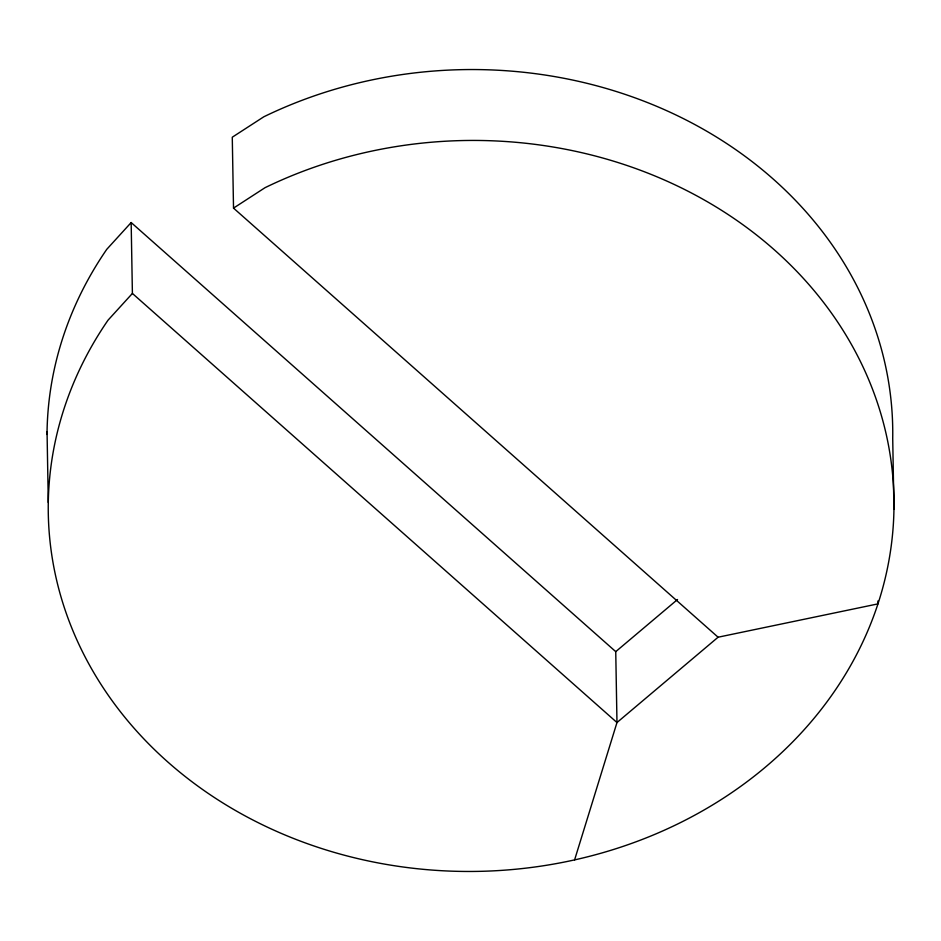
<?xml version="1.0" encoding="UTF-8"?>
<svg xmlns="http://www.w3.org/2000/svg" width="941" height="941" viewBox="0 0 941 941"><rect width="100%" height="100%" fill="white"/><g stroke="black" fill="none" stroke-linecap="round" stroke-linejoin="round"><path stroke-width="1.41" d="M574.598 859.886L616.978 722.547L615.743 651.643L131.164 222.546L106.78 249.306A422.897 365.496 -1 0 0 47.015 434.46M131.164 222.546L132.399 293.439L108.015 320.199A422.897 365.496 -1 0 0 391.621 865.297A422.897 365.496 -1 0 0 888.598 445.893A422.897 365.496 -1 0 0 265.044 187.682L233.521 208.114L718.089 637.21L877.941 603.887L877.894 600.993M615.743 651.643L677.532 599.499M718.089 637.21L616.978 722.547L132.399 293.439M893.95 509.41L892.715 438.518A422.897 365.496 -1 0 0 263.809 116.79L232.274 137.21L233.521 208.114M47.05 431.59L48.285 502.482"/></g></svg>
